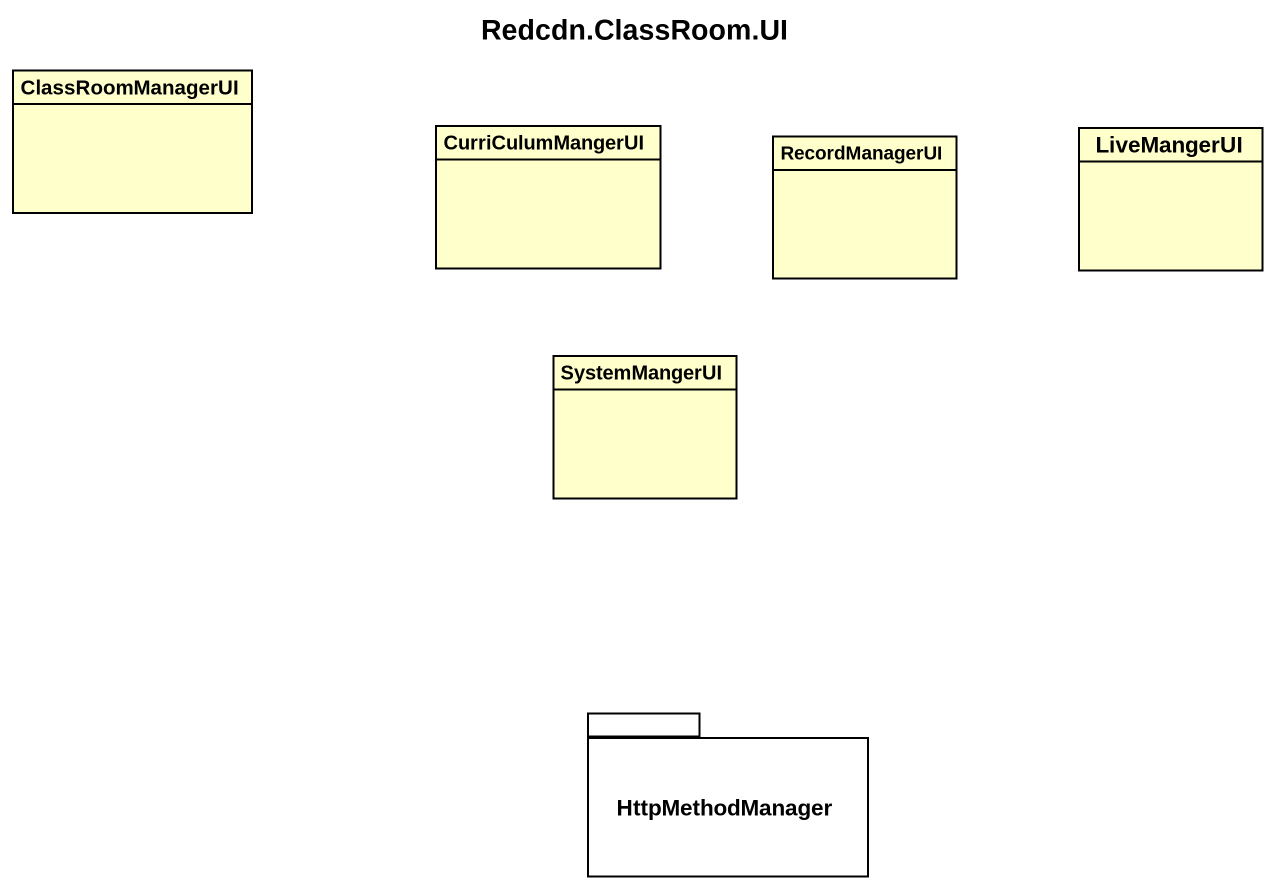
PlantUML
@startuml
title Redcdn.ClassRoom.UI
hide circle
hide empty members
class ClassRoomManagerUI
class CurriCulumMangerUI
class RecordManagerUI
class LiveMangerUI
class SystemMangerUI
package HttpMethodManager {
}
@enduml
